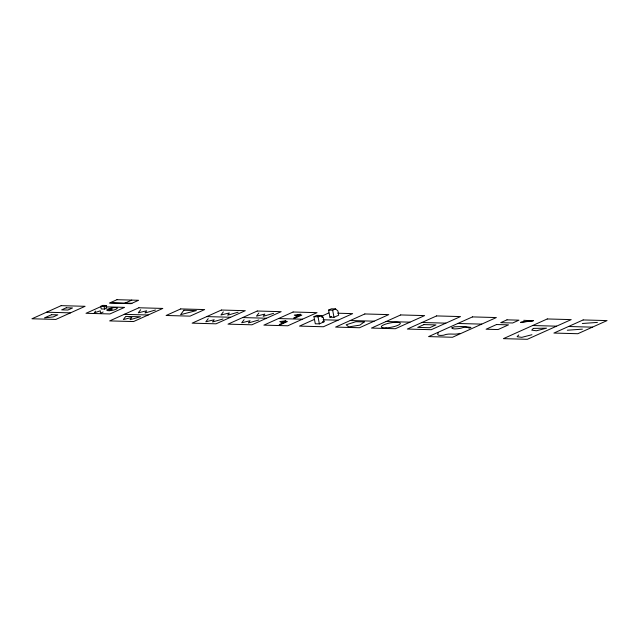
<?xml version="1.0" encoding="UTF-8"?>
<svg xmlns="http://www.w3.org/2000/svg" width="639" height="639" viewBox="0 0 639 639"><rect width="100%" height="100%" fill="white"/><g stroke="black" fill="none" stroke-linecap="round" stroke-linejoin="round"><path stroke-width="0.96" d="M533.102 320.826L523.732 320.299M95.554 311.129L94.221 312.902L100.307 310.786L100.403 313.238L103.143 312M140.676 309.707L138.296 312.822L146.682 310.77L144.989 313.006L155.469 310.011M208.21 318.685L205.83 321.8L214.217 319.74L212.523 321.984L223.003 318.989M223.323 311.896L220.942 315.011L229.337 312.95L227.644 315.195L238.115 312.199M244.074 319.668L241.694 322.783L250.089 320.722L248.387 322.967L258.867 319.971M258.867 313.022L256.487 316.137L264.873 314.084L263.18 316.321L273.66 313.326M438.394 332.767L437.555 334.205L438.29 335.1A7.716 1.765 -10.7 0 0 439.44 335.339L440.479 335.403A7.484 1.709 -10.7 0 0 443.61 335.211C449.64 332.719 454.193 335.275 459.912 333.35M518.724 334.964L517.119 336.713L521.807 337.344L531.928 334.732M529.388 320.458L529.388 320.458A5.272 1.206 -10.7 0 0 528.205 321.233L528.197 321.161M100.762 306.345L102.879 305.394L106.218 305.49L106.713 308.102L104.596 309.052L101.258 308.957L100.762 306.345L104.109 306.44L106.218 305.49M100.635 306.728L86.017 313.294L109.924 313.949L124.541 307.383L105.611 306.864M124.254 303.485L131.786 300.106M300.554 315.019L293.732 318.078L294.994 318.118L301.824 315.051L298.109 314.947L296.999 315.442L300.713 315.546M313.957 316.672L316.816 315.386L320.882 315.498L323.246 317.447L324.061 321.776L319.364 323.885L315.299 323.773L313.957 316.672L318.022 316.784L320.882 315.498M328.59 310.099L331.449 308.813L335.515 308.925L337.879 310.881L338.694 315.203L333.997 317.311L329.932 317.2L328.59 310.099L332.655 310.211L335.515 308.925M314.116 319.532L299.507 326.098L323.414 326.753L352.648 313.629L337.704 313.214M321.002 316.449L328.734 312.974M329.932 317.2L331.497 316.497M520.673 322.431L533.134 320.786M520.833 322.208L533.293 320.562M582.329 323.494L597.417 322.407M567.328 330.227L582.409 329.149M110.307 302.686L131.93 303.277M318.038 315.914L318.989 315.938M46.567 312.207L70.474 312.862M124.278 314.34L148.184 314.995M206.764 316.601L230.671 317.248M242.628 317.575L266.543 318.23M278.492 318.557L302.407 319.212M323.086 319.78L338.031 320.187M350.228 320.522L374.134 321.177M386.092 321.505L409.998 322.16M421.956 322.487L445.862 323.142M457.82 323.47L481.734 324.125M532.662 325.523L556.569 326.178M568.526 326.505L592.433 327.152M322.439 321.729L324.061 321.776M332.655 310.211L333.997 317.311M318.022 316.784L319.364 323.885M104.109 306.44L104.596 309.052M319.756 316.097A1.613 0.559 21 0 1 320.834 315.754A1.613 0.559 21 0 1 322.687 316.768A1.613 0.559 21 0 1 321.689 317.168M451.957 327.799L451.949 327.903A9.793 2.236 -10.7 0 0 452.747 328.622L454.049 328.869A6.63 1.51 -10.7 0 0 455.24 328.901L457.436 328.75A9.865 2.252 -10.7 0 0 461.158 328.15C464.202 326.92 466.845 326.952 469.234 328.103A1.901 0.431 -10.7 0 0 469.969 327.951L470.983 327.408L465.488 326.641A66.863 15.264 -10.7 0 0 461.638 326.537L454.441 326.793L451.957 327.799M183.872 310.227L180.597 314.66L196.381 310.586L183.872 310.227M131.73 317.487L130.036 319.724L140.516 316.728L125.715 316.425L123.343 319.54L131.73 317.487M533.341 328.406L531.736 330.147L536.425 330.778L546.545 328.166L533.341 328.406M364.246 321.936L359.853 325.147L348.702 326.904L346.202 324.772L355.811 321.705L364.246 321.936M61.184 305.65L31.95 318.773L55.857 319.428L85.091 306.305L61.184 305.65M66.272 307.798L61.679 309.859L67.894 310.027L72.487 307.966L66.272 307.798M51.591 314.692L44.49 317.879L53.213 316.928L57.806 314.859L51.591 314.692M116.969 299.699L109.429 303.078L131.051 303.677L138.583 300.29L116.969 299.699M109.98 308.98L108.422 309.683L110.691 309.739L112.248 309.044L109.98 308.98M138.887 307.774L109.66 320.906L133.567 321.553L162.801 308.429L138.887 307.774M180.733 308.917L166.116 315.482L190.031 316.137L204.64 309.572L180.733 308.917M221.382 310.035L192.147 323.158L216.062 323.813L245.288 310.69L221.382 310.035M257.245 311.017L228.011 324.141L251.926 324.796L281.152 311.672L257.245 311.017M293.109 312L263.875 325.123L287.79 325.778L317.024 312.655L293.109 312M283.309 321.96L281.807 322.639L279.786 321.601L285.921 320.794L284.411 321.465L287.358 321.545L280.537 324.612L279.267 324.58L284.986 322.008L283.309 321.96M300.378 314.292L296.272 316.145L294.252 315.107L300.378 314.292M364.837 313.957L335.611 327.088L359.517 327.743L388.752 314.612L364.837 313.957M400.709 314.939L371.475 328.071L395.381 328.726L424.615 315.594L400.709 314.939M436.573 315.922L407.339 329.053L431.253 329.708L460.479 316.577L436.573 315.922M423.976 324.588L417.714 327.4L429.664 327.727L435.934 324.916L423.976 324.588M472.437 316.904L428.585 336.601L452.5 337.256L496.343 317.559L472.437 316.904M496.551 324.532L486.111 329.221L498.069 329.548L508.508 324.86L496.551 324.532M506.991 319.843L500.728 322.655L512.686 322.983L518.948 320.171L506.991 319.843M547.272 318.957L503.428 338.646L527.335 339.301L571.186 319.612L547.272 318.957M583.143 319.939L553.909 333.063L577.816 333.718L607.05 320.594L583.143 319.939M109.477 310.698A5.384 1.23 -10.7 0 0 117.328 308.174A5.384 1.23 -10.7 0 0 109.293 308.565A5.384 1.23 -10.7 0 0 109.477 310.698M386.036 327.871A9.681 2.213 -10.7 0 0 400.349 323.382A9.681 2.213 -10.7 0 0 386.1 323.965A9.681 2.213 -10.7 0 0 386.036 327.871"/></g></svg>
